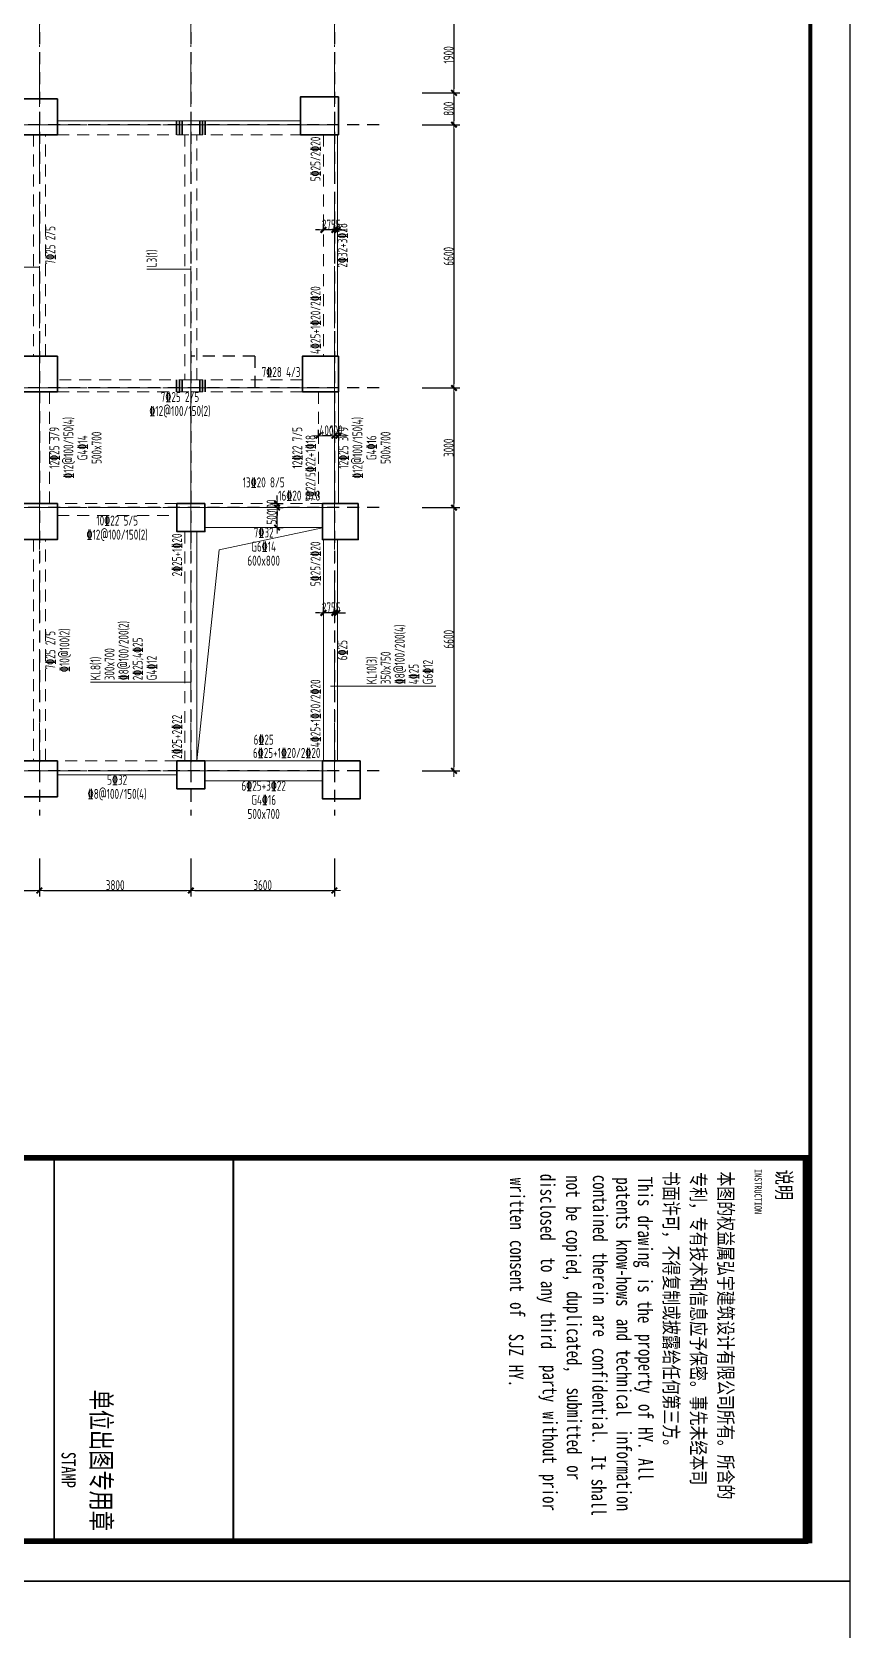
# Model space of a CAD drawing. Header units: millimetres. Extents: x 539196 to 807275, y 431843 to 1156631.
# Drawn here: x 708768 to 729290, y 851118 to 891184 of the extents above; entities that cross this region are included whole.
import ezdxf
from ezdxf.enums import TextEntityAlignment as Align

# ---------------------------------------------------------------- set-up
doc = ezdxf.new("R2010")
doc.units = ezdxf.units.MM
doc.header["$MEASUREMENT"] = 0
for name, pattern in [('DOTE', [2.42, 2, -0.2, 0.02, -0.2]), ('点划线', [1850, 1200, -300, 50, -300]), ('虚线', [500, 300, -200])]:
    doc.linetypes.add(name, pattern=pattern)
for name, color, linetype in [('DOTE', 1, 'DOTE'), ('PUB_TITLE', 4, 'Continuous'), ('TK', 9, 'Continuous')]:
    doc.layers.add(name, color=color, linetype=linetype)
for name, color, linetype, lineweight in [('尺寸标注-梁', 3, 'Continuous', 18), ('板洞边线', 253, 'Continuous', 18), ('梁原位标注', 7, 'Continuous', 18), ('梁名称编号', 2, 'Continuous', 18), ('梁标注引线', 2, 'Continuous', 18), ('梁附加箍筋', 1, 'Continuous', 35), ('梁集中标注', 2, 'Continuous', 18), ('砼柱', 2, 'Continuous', 35), ('砼梁', 4, 'Continuous', 18), ('轴线', 9, '点划线', 18), ('轴线标注', 3, 'Continuous', 18)]:
    doc.layers.add(name, color=color, linetype=linetype, lineweight=lineweight)
doc.styles.add('-宋体', font='', dxfattribs={"width": 0.8})
doc.styles.add('样式 1_yjk_yjk_yjk_yjk_yjk_yjk_yjk_yjk_yjk_yjk', font='yjkeng.shx', dxfattribs={"width": 0.7, "bigfont": 'yjkchn.shx'})
doc.styles.get('-宋体').set_extended_font_data('SimSun')
doc.dimstyles.new('盈建科结构_yjk_yjk_yjk_yjk_yjk_yjk_yjk_yjk_yjk_yjk', dxfattribs={"dimscale": 100, "dimtxt": 2.5, "dimasz": 1, "dimexe": 1.5, "dimexo": 0.625, "dimgap": 0.1, "dimtad": 1, "dimdec": 0, "dimrnd": 1, "dimzin": 0, "dimdsep": 46, "dimtxsty": '样式 1_yjk_yjk_yjk_yjk_yjk_yjk_yjk_yjk_yjk_yjk', "dimblk": '_yjkbk', "dimblk1": 'ARCHTICK', "dimblk2": 'ARCHTICK', "dimcen": 0.09, "dimadec": 0, "dimazin": 0, "dimtfac": 1, "dimtdec": 4, "dimtix": 1, "dimtmove": 2, "dimatfit": 3, "dimfxl": 0, "dimtolj": 1, "dimtzin": 0, "dimarcsym": 0})

# ---------------------------------------------------------------- blocks, each defined once
blk = doc.blocks.new('图签11')
for p, q in [((3661956, -366171), (3661956, -326171)), ((3668756, -336322), (3661956, -336322)), ((3661956, -336322), (3668756, -336322)), ((3668732, -339499), (3662780, -339499))]:
    blk.add_line(p, q)
at = {"const_width": 34}
for points in [[(3661956, -336322), (3668756, -336322)], [(3661956, -339499), (3668732, -339499)]]:
    blk.add_lwpolyline(points, dxfattribs=at)
at = {"layer": 'PUB_TITLE', "const_width": 100}
blk.add_lwpolyline([(3661956, -326171), (3668756, -326171), (3668756, -366170), (3661956, -366170)], close=True, dxfattribs=at)
at = {"style": '-宋体', "width": 0.75}
for s, height, p in [('INSTRUCTION', 129.15, (3662157, -327077)), ('单位出图专用章', 350, (3666068, -338838)), ('STAMP', 250, (3667171, -339368))]:
    blk.add_text(s, height=height, dxfattribs=at).set_placement(p)
at = {"layer": 'TK', "color": 9, "style": '-宋体', "width": 0.75}
blk.add_text('说明', height=265.8, dxfattribs=at).set_placement((3662166, -326686))
at = {"layer": 'TK', "style": '-宋体', "width": 0.75}
for s, height, p in [('本图的权益属弘宇建筑设计有限公司所有。所含的', 258.23, (3662201, -327716)), ('专利，专有技术和信息应予保密。事先未经本司', 258.23, (3662214, -328201)), ('书面许可，不得复制或披露给任何第三方。', 258.23, (3662193, -328683)), ('This', 258.2, (3662293, -329146)), ('drawing', 258.2, (3662982, -329146)), ('is', 258.2, (3664084, -329146)), ('the', 258.2, (3664497, -329146)), ('property', 258.2, (3665082, -329136)), ('of', 258.2, (3666321, -329136)), ('HY.', 258.2, (3666734, -329136)), ('All', 258.2, (3667285, -329136)), ('patents', 258.2, (3662305, -329530)), ('know-hows', 258.2, (3663407, -329530)), ('and', 258.2, (3664810, -329525)), ('technical', 258.2, (3665361, -329525)), ('information', 258.23, (3666770, -329521)), ('contained', 258.2, (3662259, -329943)), ('therein', 258.2, (3663637, -329943)), ('are', 258.2, (3664738, -329943)), ('confidential.', 258.23, (3665327, -329953)), ('It', 258.2, (3667234, -329968)), ('shall', 258.2, (3667647, -329968)), ('not', 258.2, (3662266, -330419)), ('be', 258.2, (3662817, -330419)), ('copied,', 258.2, (3663230, -330419)), ('duplicated,', 258.23, (3664322, -330407)), ('submitted', 258.2, (3666031, -330405)), ('or', 258.2, (3667408, -330405)), ('disclosed', 258.2, (3662241, -330876)), ('third', 258.2, (3664690, -330866)), ('party', 258.2, (3665632, -330834)), ('without', 258.2, (3666458, -330834)), ('prior', 258.2, (3667560, -330834)), ('to', 258.2, (3663726, -330866)), ('any', 258.2, (3664139, -330866)), ('written', 258.2, (3662312, -331414)), ('consent', 258.2, (3663414, -331414)), ('of', 258.2, (3664516, -331414)), ('SJZ', 258.2, (3665076, -331433)), ('HY.', 258.2, (3665627, -331433))]:
    blk.add_text(s, height=height, dxfattribs=at).set_placement(p)
blk = doc.blocks.new('_yjkbk')
blk.add_line((-1, 0), (1.5, 0))
blk.add_lwpolyline([(-0.7, -0.7, 0.5, 0.5, 0), (0.7, 0.7, 0.5, 0.5, 0)], format="xyseb")
blk = doc.blocks.new('*D375')
at = {"layer": 'Defpoints', "color": 0}
for p in [(716355, 886220), (716355, 886219), (716430, 886219)]:
    blk.add_point(p, dxfattribs=at)
at = {"layer": '尺寸标注-梁', "color": 0, "lineweight": -2}
for p, q in [((716355, 886219), (716355, 886370)), ((716430, 886219), (716430, 886370)), ((716255, 886220), (716155, 886220)), ((716430, 886220), (716355, 886220)), ((716530, 886220), (716630, 886220))]:
    blk.add_line(p, q, dxfattribs=at)
at = {"layer": '尺寸标注-梁', "color": 0, "lineweight": -2, "xscale": 100, "yscale": 100, "zscale": 100}
blk.add_blockref('_yjkbk', (716355, 886220), dxfattribs=at)
at = {"layer": '尺寸标注-梁', "color": 0, "lineweight": -2, "xscale": 100, "yscale": 100, "zscale": 100, "rotation": 180}
blk.add_blockref('_yjkbk', (716430, 886220), dxfattribs=at)
at = {"layer": '尺寸标注-梁', "color": 0, "insert": (716393, 886355), "char_height": 250, "attachment_point": 5, "style": '样式 1_yjk_yjk_yjk_yjk_yjk_yjk_yjk_yjk_yjk_yjk'}
blk.add_mtext('\\A1;75', dxfattribs=at)
blk = doc.blocks.new('_ARCHTICK')
at = {"color": 0, "linetype": 'ByBlock', "const_width": 0.15}
blk.add_lwpolyline([(-0.5, -0.5), (0.5, 0.5)], dxfattribs=at)
blk = doc.blocks.new('*D376')
at = {"layer": 'Defpoints', "color": 0}
for p in [(716080, 886220), (716080, 886219), (716355, 886219)]:
    blk.add_point(p, dxfattribs=at)
at = {"layer": '尺寸标注-梁', "color": 0, "lineweight": -2}
for p, q in [((716080, 886219), (716080, 886370)), ((716355, 886219), (716355, 886370)), ((715980, 886220), (715880, 886220)), ((716355, 886220), (716080, 886220)), ((716455, 886220), (716555, 886220))]:
    blk.add_line(p, q, dxfattribs=at)
at = {"layer": '尺寸标注-梁', "color": 0, "lineweight": -2, "xscale": 100, "yscale": 100, "zscale": 100}
blk.add_blockref('_yjkbk', (716080, 886220), dxfattribs=at)
at = {"layer": '尺寸标注-梁', "color": 0, "lineweight": -2, "xscale": 100, "yscale": 100, "zscale": 100, "rotation": 180}
blk.add_blockref('_yjkbk', (716355, 886220), dxfattribs=at)
at = {"layer": '尺寸标注-梁', "color": 0, "insert": (716218, 886355), "char_height": 250, "attachment_point": 5, "style": '样式 1_yjk_yjk_yjk_yjk_yjk_yjk_yjk_yjk_yjk_yjk'}
blk.add_mtext('\\A1;275', dxfattribs=at)
blk = doc.blocks.new('*D377')
at = {"layer": 'Defpoints', "color": 0}
for p in [(716355, 881060), (716355, 881059), (716455, 881059)]:
    blk.add_point(p, dxfattribs=at)
at = {"layer": '尺寸标注-梁', "color": 0, "lineweight": -2}
for p, q in [((716255, 881060), (716155, 881060)), ((716355, 881059), (716355, 881210)), ((716455, 881060), (716355, 881060)), ((716455, 881059), (716455, 881210)), ((716555, 881060), (716655, 881060))]:
    blk.add_line(p, q, dxfattribs=at)
at = {"layer": '尺寸标注-梁', "color": 0, "lineweight": -2, "xscale": 100, "yscale": 100, "zscale": 100}
blk.add_blockref('_yjkbk', (716355, 881060), dxfattribs=at)
at = {"layer": '尺寸标注-梁', "color": 0, "lineweight": -2, "xscale": 100, "yscale": 100, "zscale": 100, "rotation": 180}
blk.add_blockref('_yjkbk', (716455, 881060), dxfattribs=at)
at = {"layer": '尺寸标注-梁', "color": 0, "insert": (716405, 881195), "char_height": 250, "attachment_point": 5, "style": '样式 1_yjk_yjk_yjk_yjk_yjk_yjk_yjk_yjk_yjk_yjk'}
blk.add_mtext('\\A1;100', dxfattribs=at)
blk = doc.blocks.new('*D378')
at = {"layer": 'Defpoints', "color": 0}
for p in [(715955, 881060), (715955, 881059), (716355, 881059)]:
    blk.add_point(p, dxfattribs=at)
at = {"layer": '尺寸标注-梁', "color": 0, "lineweight": -2}
for p, q in [((715955, 881059), (715955, 881210)), ((716255, 881060), (716055, 881060)), ((716355, 881059), (716355, 881210))]:
    blk.add_line(p, q, dxfattribs=at)
at = {"layer": '尺寸标注-梁', "color": 0, "lineweight": -2, "xscale": 100, "yscale": 100, "zscale": 100, "rotation": 180}
blk.add_blockref('_yjkbk', (715955, 881060), dxfattribs=at)
at = {"layer": '尺寸标注-梁', "color": 0, "lineweight": -2, "xscale": 100, "yscale": 100, "zscale": 100}
blk.add_blockref('_yjkbk', (716355, 881060), dxfattribs=at)
at = {"layer": '尺寸标注-梁', "color": 0, "insert": (716155, 881195), "char_height": 250, "attachment_point": 5, "style": '样式 1_yjk_yjk_yjk_yjk_yjk_yjk_yjk_yjk_yjk_yjk'}
blk.add_mtext('\\A1;400', dxfattribs=at)
blk = doc.blocks.new('*D379')
at = {"layer": 'Defpoints', "color": 0}
for p in [(716355, 876620), (716355, 876619), (716430, 876619)]:
    blk.add_point(p, dxfattribs=at)
at = {"layer": '尺寸标注-梁', "color": 0, "lineweight": -2}
for p, q in [((716355, 876619), (716355, 876770)), ((716430, 876619), (716430, 876770)), ((716255, 876620), (716155, 876620)), ((716430, 876620), (716355, 876620)), ((716530, 876620), (716630, 876620))]:
    blk.add_line(p, q, dxfattribs=at)
at = {"layer": '尺寸标注-梁', "color": 0, "lineweight": -2, "xscale": 100, "yscale": 100, "zscale": 100}
blk.add_blockref('_yjkbk', (716355, 876620), dxfattribs=at)
at = {"layer": '尺寸标注-梁', "color": 0, "lineweight": -2, "xscale": 100, "yscale": 100, "zscale": 100, "rotation": 180}
blk.add_blockref('_yjkbk', (716430, 876620), dxfattribs=at)
at = {"layer": '尺寸标注-梁', "color": 0, "insert": (716393, 876755), "char_height": 250, "attachment_point": 5, "style": '样式 1_yjk_yjk_yjk_yjk_yjk_yjk_yjk_yjk_yjk_yjk'}
blk.add_mtext('\\A1;75', dxfattribs=at)
blk = doc.blocks.new('*D380')
at = {"layer": 'Defpoints', "color": 0}
for p in [(716080, 876620), (716080, 876619), (716355, 876619)]:
    blk.add_point(p, dxfattribs=at)
at = {"layer": '尺寸标注-梁', "color": 0, "lineweight": -2}
for p, q in [((716080, 876619), (716080, 876770)), ((716355, 876619), (716355, 876770)), ((715980, 876620), (715880, 876620)), ((716355, 876620), (716080, 876620)), ((716455, 876620), (716555, 876620))]:
    blk.add_line(p, q, dxfattribs=at)
at = {"layer": '尺寸标注-梁', "color": 0, "lineweight": -2, "xscale": 100, "yscale": 100, "zscale": 100}
blk.add_blockref('_yjkbk', (716080, 876620), dxfattribs=at)
at = {"layer": '尺寸标注-梁', "color": 0, "lineweight": -2, "xscale": 100, "yscale": 100, "zscale": 100, "rotation": 180}
blk.add_blockref('_yjkbk', (716355, 876620), dxfattribs=at)
at = {"layer": '尺寸标注-梁', "color": 0, "insert": (716218, 876755), "char_height": 250, "attachment_point": 5, "style": '样式 1_yjk_yjk_yjk_yjk_yjk_yjk_yjk_yjk_yjk_yjk'}
blk.add_mtext('\\A1;275', dxfattribs=at)
blk = doc.blocks.new('*D381')
at = {"layer": 'Defpoints', "color": 0}
for p in [(714915, 879259), (714916, 879259), (714915, 878759)]:
    blk.add_point(p, dxfattribs=at)
at = {"layer": '尺寸标注-梁', "color": 0, "lineweight": -2}
for p, q in [((714915, 879259), (715066, 879259)), ((714916, 878859), (714916, 879159)), ((714915, 878759), (715066, 878759))]:
    blk.add_line(p, q, dxfattribs=at)
at = {"layer": '尺寸标注-梁', "color": 0, "lineweight": -2, "xscale": 100, "yscale": 100, "zscale": 100}
for p, rotation in [((714916, 879259), 90), ((714916, 878759), 270)]:
    blk.add_blockref('_yjkbk', p, dxfattribs=dict(at, rotation=rotation))
at = {"layer": '尺寸标注-梁', "color": 0, "insert": (714781, 879009), "char_height": 250, "attachment_point": 5, "rotation": 90, "style": '样式 1_yjk_yjk_yjk_yjk_yjk_yjk_yjk_yjk_yjk_yjk'}
blk.add_mtext('\\A1;500', dxfattribs=at)
blk = doc.blocks.new('*D382')
at = {"layer": 'Defpoints', "color": 0}
for p in [(714915, 879359), (714915, 879259), (714916, 879359)]:
    blk.add_point(p, dxfattribs=at)
at = {"layer": '尺寸标注-梁', "color": 0, "lineweight": -2}
for p, q in [((714916, 879459), (714916, 879559)), ((714915, 879359), (715066, 879359)), ((714915, 879259), (715066, 879259)), ((714916, 879259), (714916, 879359)), ((714916, 879159), (714916, 879059))]:
    blk.add_line(p, q, dxfattribs=at)
at = {"layer": '尺寸标注-梁', "color": 0, "lineweight": -2, "xscale": 100, "yscale": 100, "zscale": 100}
for p, rotation in [((714916, 879359), 270), ((714916, 879259), 90)]:
    blk.add_blockref('_yjkbk', p, dxfattribs=dict(at, rotation=rotation))
at = {"layer": '尺寸标注-梁', "color": 0, "insert": (714781, 879309), "char_height": 250, "attachment_point": 5, "rotation": 90, "style": '样式 1_yjk_yjk_yjk_yjk_yjk_yjk_yjk_yjk_yjk_yjk'}
blk.add_mtext('\\A1;100', dxfattribs=at)
blk = doc.blocks.new('*D399')
at = {"layer": 'Defpoints', "color": 0}
for p in [(705155, 872659), (708955, 872659), (708955, 869659)]:
    blk.add_point(p, dxfattribs=at)
at = {"layer": '轴线标注', "color": 0, "lineweight": -2}
for p, q in [((705155, 870459), (705155, 869509)), ((708955, 870459), (708955, 869509)), ((705255, 869659), (708855, 869659))]:
    blk.add_line(p, q, dxfattribs=at)
at = {"layer": '轴线标注', "color": 0, "lineweight": -2, "xscale": 100, "yscale": 100, "zscale": 100, "rotation": 180}
blk.add_blockref('_yjkbk', (705155, 869659), dxfattribs=at)
at = {"layer": '轴线标注', "color": 0, "lineweight": -2, "xscale": 100, "yscale": 100, "zscale": 100}
blk.add_blockref('_yjkbk', (708955, 869659), dxfattribs=at)
at = {"layer": '轴线标注', "color": 0, "insert": (707055, 869794), "char_height": 250, "attachment_point": 5, "style": '样式 1_yjk_yjk_yjk_yjk_yjk_yjk_yjk_yjk_yjk_yjk'}
blk.add_mtext('\\A1;3800', dxfattribs=at)
blk = doc.blocks.new('*D401')
at = {"layer": 'Defpoints', "color": 0}
for p in [(708955, 872659), (712755, 872659), (712755, 869659)]:
    blk.add_point(p, dxfattribs=at)
at = {"layer": '轴线标注', "color": 0, "lineweight": -2}
for p, q in [((708955, 870459), (708955, 869509)), ((712755, 870459), (712755, 869509)), ((709055, 869659), (712655, 869659))]:
    blk.add_line(p, q, dxfattribs=at)
at = {"layer": '轴线标注', "color": 0, "lineweight": -2, "xscale": 100, "yscale": 100, "zscale": 100, "rotation": 180}
blk.add_blockref('_yjkbk', (708955, 869659), dxfattribs=at)
at = {"layer": '轴线标注', "color": 0, "lineweight": -2, "xscale": 100, "yscale": 100, "zscale": 100}
blk.add_blockref('_yjkbk', (712755, 869659), dxfattribs=at)
at = {"layer": '轴线标注', "color": 0, "insert": (710855, 869794), "char_height": 250, "attachment_point": 5, "style": '样式 1_yjk_yjk_yjk_yjk_yjk_yjk_yjk_yjk_yjk_yjk'}
blk.add_mtext('\\A1;3800', dxfattribs=at)
blk = doc.blocks.new('*D403')
at = {"layer": 'Defpoints', "color": 0}
for p in [(712755, 872659), (716355, 872659), (716355, 869659)]:
    blk.add_point(p, dxfattribs=at)
at = {"layer": '轴线标注', "color": 0, "lineweight": -2}
for p, q in [((712755, 870459), (712755, 869509)), ((716355, 870459), (716355, 869509)), ((712855, 869659), (716255, 869659))]:
    blk.add_line(p, q, dxfattribs=at)
at = {"layer": '轴线标注', "color": 0, "lineweight": -2, "xscale": 100, "yscale": 100, "zscale": 100, "rotation": 180}
blk.add_blockref('_yjkbk', (712755, 869659), dxfattribs=at)
at = {"layer": '轴线标注', "color": 0, "lineweight": -2, "xscale": 100, "yscale": 100, "zscale": 100}
blk.add_blockref('_yjkbk', (716355, 869659), dxfattribs=at)
at = {"layer": '轴线标注', "color": 0, "insert": (714555, 869794), "char_height": 250, "attachment_point": 5, "style": '样式 1_yjk_yjk_yjk_yjk_yjk_yjk_yjk_yjk_yjk_yjk'}
blk.add_mtext('\\A1;3600', dxfattribs=at)
blk = doc.blocks.new('*D424')
at = {"layer": 'Defpoints', "color": 0}
for p in [(716355, 891559), (716355, 889659), (719355, 889659)]:
    blk.add_point(p, dxfattribs=at)
at = {"layer": '轴线标注', "color": 0, "lineweight": -2}
for p, q in [((718555, 891559), (719505, 891559)), ((719355, 891459), (719355, 889759)), ((718555, 889659), (719505, 889659))]:
    blk.add_line(p, q, dxfattribs=at)
at = {"layer": '轴线标注', "color": 0, "lineweight": -2, "xscale": 100, "yscale": 100, "zscale": 100}
for p, rotation in [((719355, 891559), 90), ((719355, 889659), 270)]:
    blk.add_blockref('_yjkbk', p, dxfattribs=dict(at, rotation=rotation))
at = {"layer": '轴线标注', "color": 0, "insert": (719220, 890609), "char_height": 250, "attachment_point": 5, "rotation": 90, "style": '样式 1_yjk_yjk_yjk_yjk_yjk_yjk_yjk_yjk_yjk_yjk'}
blk.add_mtext('\\A1;1900', dxfattribs=at)
blk = doc.blocks.new('*D426')
at = {"layer": 'Defpoints', "color": 0}
for p in [(716355, 889659), (716355, 888859), (719355, 888859)]:
    blk.add_point(p, dxfattribs=at)
at = {"layer": '轴线标注', "color": 0, "lineweight": -2}
for p, q in [((718555, 889659), (719505, 889659)), ((719355, 889559), (719355, 888959)), ((718555, 888859), (719505, 888859))]:
    blk.add_line(p, q, dxfattribs=at)
at = {"layer": '轴线标注', "color": 0, "lineweight": -2, "xscale": 100, "yscale": 100, "zscale": 100}
for p, rotation in [((719355, 889659), 90), ((719355, 888859), 270)]:
    blk.add_blockref('_yjkbk', p, dxfattribs=dict(at, rotation=rotation))
at = {"layer": '轴线标注', "color": 0, "insert": (719220, 889259), "char_height": 250, "attachment_point": 5, "rotation": 90, "style": '样式 1_yjk_yjk_yjk_yjk_yjk_yjk_yjk_yjk_yjk_yjk'}
blk.add_mtext('\\A1;800', dxfattribs=at)
blk = doc.blocks.new('*D428')
at = {"layer": 'Defpoints', "color": 0}
for p in [(716355, 888859), (716355, 882259), (719355, 882259)]:
    blk.add_point(p, dxfattribs=at)
at = {"layer": '轴线标注', "color": 0, "lineweight": -2}
for p, q in [((718555, 888859), (719505, 888859)), ((719355, 888759), (719355, 882359)), ((718555, 882259), (719505, 882259))]:
    blk.add_line(p, q, dxfattribs=at)
at = {"layer": '轴线标注', "color": 0, "lineweight": -2, "xscale": 100, "yscale": 100, "zscale": 100}
for p, rotation in [((719355, 888859), 90), ((719355, 882259), 270)]:
    blk.add_blockref('_yjkbk', p, dxfattribs=dict(at, rotation=rotation))
at = {"layer": '轴线标注', "color": 0, "insert": (719220, 885559), "char_height": 250, "attachment_point": 5, "rotation": 90, "style": '样式 1_yjk_yjk_yjk_yjk_yjk_yjk_yjk_yjk_yjk_yjk'}
blk.add_mtext('\\A1;6600', dxfattribs=at)
blk = doc.blocks.new('*D430')
at = {"layer": 'Defpoints', "color": 0}
for p in [(716355, 882259), (716355, 879259), (719355, 879259)]:
    blk.add_point(p, dxfattribs=at)
at = {"layer": '轴线标注', "color": 0, "lineweight": -2}
for p, q in [((718555, 882259), (719505, 882259)), ((719355, 882159), (719355, 879359)), ((718555, 879259), (719505, 879259))]:
    blk.add_line(p, q, dxfattribs=at)
at = {"layer": '轴线标注', "color": 0, "lineweight": -2, "xscale": 100, "yscale": 100, "zscale": 100}
for p, rotation in [((719355, 882259), 90), ((719355, 879259), 270)]:
    blk.add_blockref('_yjkbk', p, dxfattribs=dict(at, rotation=rotation))
at = {"layer": '轴线标注', "color": 0, "insert": (719220, 880759), "char_height": 250, "attachment_point": 5, "rotation": 90, "style": '样式 1_yjk_yjk_yjk_yjk_yjk_yjk_yjk_yjk_yjk_yjk'}
blk.add_mtext('\\A1;3000', dxfattribs=at)
blk = doc.blocks.new('*D432')
at = {"layer": 'Defpoints', "color": 0}
for p in [(716355, 879259), (716355, 872659), (719355, 872659)]:
    blk.add_point(p, dxfattribs=at)
at = {"layer": '轴线标注', "color": 0, "lineweight": -2}
for p, q in [((718555, 879259), (719505, 879259)), ((719355, 879159), (719355, 872759)), ((718555, 872659), (719505, 872659))]:
    blk.add_line(p, q, dxfattribs=at)
at = {"layer": '轴线标注', "color": 0, "lineweight": -2, "xscale": 100, "yscale": 100, "zscale": 100}
for p, rotation in [((719355, 879259), 90), ((719355, 872659), 270)]:
    blk.add_blockref('_yjkbk', p, dxfattribs=dict(at, rotation=rotation))
at = {"layer": '轴线标注', "color": 0, "insert": (719220, 875959), "char_height": 250, "attachment_point": 5, "rotation": 90, "style": '样式 1_yjk_yjk_yjk_yjk_yjk_yjk_yjk_yjk_yjk_yjk'}
blk.add_mtext('\\A1;6600', dxfattribs=at)
blk = doc.blocks.new('jzzw')
at = {"layer": 'DOTE', "color": 1, "linetype": '虚线'}
for p, q in [((943986, 890469), (943986, 834829)), ((947786, 890469), (947786, 834829)), ((951386, 890469), (951386, 834829)), ((952506, 852149), (912186, 852149)), ((949386, 846349), (947786, 846349)), ((949386, 846349), (949386, 845549)), ((952506, 845549), (911886, 845549)), ((952506, 845549), (911886, 845549)), ((952506, 842549), (911886, 842549)), ((952506, 842549), (911886, 842549)), ((952506, 835949), (912186, 835949)), ((952506, 835949), (912186, 835949)), ((952506, 835949), (912186, 835949)), ((952506, 835949), (912186, 835949))]:
    blk.add_line(p, q, dxfattribs=at)

msp = doc.modelspace()

# ---------------------------------------------------------------- linework, layer by layer
at = {"layer": 'PUB_TITLE'}
for points in [[(669890.4, 852343), (729290.4, 852343), (729290.4, 936443), (669890.4, 936443)], [(669890.4, 768243), (729290.4, 768243), (729290.4, 852343), (669890.4, 852343)]]:
    msp.add_lwpolyline(points, close=True, dxfattribs=at)
at = {"layer": 'PUB_TITLE', "const_width": 100}
msp.add_lwpolyline([(670890.4, 853343), (728290.4, 853343), (728290.4, 933943), (670890.4, 933943)], close=True, dxfattribs=at)
at = {"layer": '板洞边线'}
for p, q in [((712905.4, 878659.2), (713105.4, 878659.2)), ((713105.4, 878659.2), (713105.4, 878759.2)), ((716055.4, 878753.9), (713466.7, 878198)), ((716055.4, 878759.2), (716055.4, 878753.9)), ((713466.7, 878198), (712905.4, 872909.2))]:
    msp.add_line(p, q, dxfattribs=at)
at = {"layer": '梁标注引线'}
for p, q in [((708955.4, 885284.2), (706561.9, 885284.2)), ((712755.4, 885235.2), (711647.9, 885235.2)), ((712755.4, 874879.4), (710236.9, 874879.4)), ((716255.4, 874779.4), (718898.9, 874779.4))]:
    msp.add_line(p, q, dxfattribs=at)
at = {"layer": '梁附加箍筋'}
for p, q in [((712395.4, 888609.2), (712395.4, 888959.2)), ((712465.4, 888609.2), (712465.4, 888959.2)), ((712535.4, 888609.2), (712535.4, 888959.2)), ((712975.4, 888609.2), (712975.4, 888959.2)), ((713045.4, 888609.2), (713045.4, 888959.2)), ((713115.4, 888609.2), (713115.4, 888959.2)), ((712395.4, 882159.2), (712395.4, 882459.2)), ((712465.4, 882159.2), (712465.4, 882459.2)), ((712535.4, 882159.2), (712535.4, 882459.2)), ((712975.4, 882159.2), (712975.4, 882459.2)), ((713045.4, 882159.2), (713045.4, 882459.2)), ((713115.4, 882159.2), (713115.4, 882459.2))]:
    msp.add_line(p, q, dxfattribs=at)
at = {"layer": '砼柱'}
for points in [[(709405.4, 889509.2), (708505.4, 889509.2), (708505.4, 888609.2), (709405.4, 888609.2)], [(716455.4, 889559.2), (715505.4, 889559.2), (715505.4, 888609.2), (716455.4, 888609.2)], [(709405.4, 883059.2), (708505.4, 883059.2), (708505.4, 882159.2), (709405.4, 882159.2)], [(716455.4, 883059.2), (715555.4, 883059.2), (715555.4, 882159.2), (716455.4, 882159.2)], [(709405.4, 879359.2), (708505.4, 879359.2), (708505.4, 878459.2), (709405.4, 878459.2)], [(713105.4, 879359.2), (712405.4, 879359.2), (712405.4, 878659.2), (713105.4, 878659.2)], [(716955.4, 879359.2), (716055.4, 879359.2), (716055.4, 878459.2), (716955.4, 878459.2)], [(709405.4, 872909.2), (708505.4, 872909.2), (708505.4, 872009.2), (709405.4, 872009.2)], [(713105.4, 872909.2), (712405.4, 872909.2), (712405.4, 872209.2), (713105.4, 872209.2)], [(717005.4, 872909.2), (716055.4, 872909.2), (716055.4, 871959.2), (717005.4, 871959.2)]]:
    msp.add_lwpolyline(points, close=True, dxfattribs=at)
at = {"layer": '砼梁'}
for p, q in [((712755.4, 888959.2), (709405.4, 888959.2)), ((715505.4, 888959.2), (712755.4, 888959.2)), ((716430.4, 883059.2), (716430.4, 888609.2)), ((716455.4, 879359.2), (716455.4, 882159.2)), ((712905.4, 872909.2), (712905.4, 878659.2)), ((713105.4, 878759.2), (716055.4, 878759.2)), ((716080.4, 878459.2), (716080.4, 872909.2)), ((716430.4, 872909.2), (716430.4, 878459.2)), ((716055.4, 872909.2), (713105.4, 872909.2)), ((709405.4, 872559.2), (712405.4, 872559.2)), ((713105.4, 872409.2), (716055.4, 872409.2))]:
    msp.add_line(p, q, dxfattribs=at)
at = {"layer": '砼梁', "linetype": '虚线'}
for p, q in [((708805.4, 888609.2), (708805.4, 883059.2)), ((709105.4, 883059.2), (709105.4, 888609.2)), ((709405.4, 888609.2), (712755.4, 888609.2)), ((712605.4, 888609.2), (712605.4, 882459.2)), ((712755.5, 888609.2), (715505.4, 888609.2)), ((712905.4, 882459.2), (712905.4, 888609.2)), ((716080.4, 888609.2), (716080.4, 883059.2)), ((712755.4, 882459.2), (709405.4, 882459.2)), ((715555.4, 882459.2), (712755.5, 882459.2)), ((709205.4, 879359.2), (709205.4, 882159.2)), ((709405.4, 882159.2), (712755.4, 882159.2)), ((712755.4, 882159.2), (715555.4, 882159.2)), ((715955.4, 882159.2), (715955.4, 879509.2)), ((712405.4, 879359.2), (709405.4, 879359.2)), ((709405.4, 879059.2), (712405.4, 879059.2)), ((716055.4, 879359.2), (713105.4, 879359.2)), ((712605.4, 878659.2), (712605.4, 872909.2)), ((708805.4, 878459.2), (708805.4, 872909.2)), ((709105.4, 872909.2), (709105.4, 878459.2)), ((712405.4, 872909.2), (709405.4, 872909.2))]:
    msp.add_line(p, q, dxfattribs=at)
at = {"layer": '轴线'}
for p, q in [((708955.4, 872659.2), (708955.4, 926059.2)), ((712755.4, 872659.2), (712755.4, 926059.2)), ((716355.4, 872659.2), (716355.4, 926059.2)), ((678755.4, 888859.2), (716355.4, 888859.2)), ((705155.4, 888859.2), (708955.4, 888859.2)), ((708955.4, 882259.2), (708955.4, 888859.2)), ((708955.4, 888859.2), (712755.4, 888859.2)), ((712755.4, 882259.2), (712755.4, 888859.2)), ((712755.4, 888859.2), (716355.4, 888859.2)), ((716355.4, 882259.2), (716355.4, 888859.2)), ((678755.4, 882259.2), (716355.4, 882259.2)), ((705155.4, 882259.2), (708955.4, 882259.2)), ((708955.4, 879259.2), (708955.4, 882259.2)), ((708955.4, 882259.2), (712755.4, 882259.2)), ((712755.4, 879259.2), (712755.4, 882259.2)), ((712755.4, 882259.2), (716355.4, 882259.2)), ((716355.4, 879259.2), (716355.4, 882259.2)), ((678755.4, 879259.2), (716355.4, 879259.2)), ((705155.4, 879259.2), (708955.4, 879259.2)), ((708955.4, 872659.2), (708955.4, 879259.2)), ((708955.4, 879259.2), (712755.4, 879259.2)), ((712755.4, 872659.2), (712755.4, 879259.2)), ((712755.4, 879259.2), (716355.4, 879259.2)), ((716355.4, 872659.2), (716355.4, 879259.2)), ((678755.4, 872659.2), (716355.4, 872659.2)), ((705155.4, 872659.2), (708955.4, 872659.2)), ((708955.4, 872659.2), (712755.4, 872659.2)), ((712755.4, 872659.2), (716355.4, 872659.2))]:
    msp.add_line(p, q, dxfattribs=at)

# ---------------------------------------------------------------- block references
msp.add_blockref('jzzw', (-235030.4, 36710.3))
at = {"xscale": 1.41428571427241, "yscale": 1.41428571427241, "zscale": 1.414285714285714, "rotation": 270}
msp.add_blockref('图签11', (1189474.3, 6042012.1), dxfattribs=at)

# ---------------------------------------------------------------- texts
at = {"layer": '梁原位标注', "linetype": 'Continuous', "style": '样式 1_yjk_yjk_yjk_yjk_yjk_yjk_yjk_yjk_yjk_yjk', "width": 0.7}
for s, p in [('5\x8425/2\x8420', (716080.4, 888559.2)), ('2\x8425+1\x8420', (712605.4, 878609.2)), ('5\x8425/2\x8420', (716080.4, 878409.2))]:
    msp.add_text(s, height=250, rotation=90, dxfattribs=at).set_placement(p, align=Align.BOTTOM_RIGHT)
for s, p in [('7\x8425 2/5', (709105.4, 885834.2)), ('2\x8432+3\x8428', (716430.4, 885834.2)), ('\x8412@100/150(4)', (709558.2, 880759.2)), ('\x8412@100/150(4)', (716808.2, 880759.2)), ('12\x8425 3/9', (709205.4, 880759.2)), ('G4\x8414', (709910.9, 880759.2)), ('500x700', (710263.7, 880759.2)), ('12\x8425 3/9', (716455.4, 880759.2)), ('500x700', (717513.7, 880759.2)), ('G4\x8416', (717160.9, 880759.2)), ('7\x8425 2/5', (709105.4, 875684.2)), ('\x8410@100(2)', (709458.2, 875684.2)), ('6\x8425', (716430.4, 875684.2))]:
    msp.add_text(s, height=250, rotation=90, dxfattribs=at).set_placement(p, align=Align.TOP_CENTER)
for s, p in [('4\x8425+1\x8420/2\x8420', (716080.4, 883109.2)), ('7\x8422/5\x8422+1\x8418', (715955.4, 879409.2)), ('4\x8425+1\x8420/2\x8420', (716080.4, 873251.7)), ('2\x8425+2\x8422', (712605.4, 872959.2))]:
    msp.add_text(s, height=250, rotation=90, dxfattribs=at).set_placement(p, align=Align.BOTTOM_LEFT)
for s, p in [('7\x8428 4/3', (715505.4, 882459.2)), ('16\x8420 8/8', (716005.4, 879359.2)), ('6\x8425+1\x8420/2\x8420', (716005.4, 872909.2))]:
    msp.add_text(s, height=250, dxfattribs=at).set_placement(p, align=Align.BOTTOM_RIGHT)
for s, p in [('7\x8425 2/5', (712480.4, 882159.2)), ('\x8412@100/150(2)', (712480.4, 881806.5)), ('10\x8422 5/5', (710905.4, 879059.2)), ('\x8412@100/150(2)', (710905.4, 878706.5)), ('7\x8432', (714580.4, 878759.2)), ('G6\x8414', (714580.4, 878406.5)), ('600x800', (714580.4, 878053.7)), ('\x848@100/150(4)', (710905.4, 872206.5)), ('5\x8432', (710905.4, 872559.2)), ('6\x8425+3\x8422', (714580.4, 872409.2)), ('G4\x8416', (714580.4, 872056.5)), ('500x700', (714580.4, 871703.7))]:
    msp.add_text(s, height=250, dxfattribs=at).set_placement(p, align=Align.TOP_CENTER)
msp.add_text('12\x8422 7/5', height=250, rotation=90, dxfattribs=at).set_placement((715622.9, 880759.2), align=Align.BOTTOM_CENTER)
for s, p in [('13\x8420 8/5', (714580.4, 879691.7)), ('6\x8425', (714580.4, 873241.7))]:
    msp.add_text(s, height=250, dxfattribs=at).set_placement(p, align=Align.BOTTOM_CENTER)
at = {"layer": '梁名称编号', "linetype": 'Continuous', "style": '样式 1_yjk_yjk_yjk_yjk_yjk_yjk_yjk_yjk_yjk_yjk', "width": 0.7}
for s, p in [('L3(1)', (711647.9, 885285.2)), ('KL8(1)', (710236.9, 874929.4))]:
    msp.add_text(s, height=250, rotation=90, dxfattribs=at).set_placement(p, align=Align.TOP_LEFT)
msp.add_text('KL10(3)', height=250, rotation=90, dxfattribs=at).set_placement((717487.9, 874829.4), align=Align.BOTTOM_LEFT)
at = {"layer": '梁集中标注', "linetype": 'Continuous', "style": '样式 1_yjk_yjk_yjk_yjk_yjk_yjk_yjk_yjk_yjk_yjk', "width": 0.7}
for s, p in [('\x848@100/200(2)', (710942.4, 874929.4)), ('2\x8425;4\x8425', (711295.2, 874929.4)), ('300x700', (710589.7, 874929.4)), ('G4\x8412', (711647.9, 874929.4))]:
    msp.add_text(s, height=250, rotation=90, dxfattribs=at).set_placement(p, align=Align.TOP_LEFT)
for s, p in [('\x848@100/200(4)', (718193.4, 874829.4)), ('350x750', (717840.7, 874829.4)), ('4\x8425', (718546.2, 874829.4)), ('G6\x8412', (718898.9, 874829.4))]:
    msp.add_text(s, height=250, rotation=90, dxfattribs=at).set_placement(p, align=Align.BOTTOM_LEFT)

# ---------------------------------------------------------------- dimensions: what is measured, and where the dimension line sits
at = {"layer": '尺寸标注-梁'}
for p1, p2, picture, middle in [((716355.4, 886219.2), (716080.4, 886219.2), '*D376', (716217.9, 886355.2)), ((716430.4, 886219.2), (716355.4, 886219.2), '*D375', (716392.9, 886355.2)), ((716355.4, 881059.2), (715955.4, 881059.2), '*D378', (716155.4, 881195.2)), ((716455.4, 881059.2), (716355.4, 881059.2), '*D377', (716405.4, 881195.2)), ((714915.4, 879259.2), (714915.4, 879359.2), '*D382', (714781.4, 879309.2)), ((714915.4, 878759.2), (714915.4, 879259.2), '*D381', (714781.4, 879009.2)), ((716355.4, 876619.2), (716080.4, 876619.2), '*D380', (716217.9, 876755.2)), ((716430.4, 876619.2), (716355.4, 876619.2), '*D379', (716392.9, 876755.2))]:
    dim = msp.add_aligned_dim(p1=p1, p2=p2, distance=-1, dimstyle='盈建科结构_yjk_yjk_yjk_yjk_yjk_yjk_yjk_yjk_yjk_yjk', override={"dimscale": 100, "dimtxt": 2.5, "dimasz": 1, "dimexe": 1.5, "dimexo": 0, "dimgap": 0.1, "dimtad": 1, "dimlfac": 1, "dimrnd": 5, "dimdle": 0, "dimfxlon": 0}, dxfattribs=at)
    dim.commit()
    dim.dimension.update_dxf_attribs({"geometry": picture, "text_midpoint": middle})
at = {"layer": '轴线标注'}
for p1, p2, distance, picture, middle in [((716355.4, 891559.2), (716355.4, 889659.2), 3000, '*D424', (719220.4, 890609.2)), ((716355.4, 889659.2), (716355.4, 888859.2), 3000, '*D426', (719220.4, 889259.2)), ((716355.4, 888859.2), (716355.4, 882259.2), 3000, '*D428', (719220.4, 885559.2)), ((716355.4, 882259.2), (716355.4, 879259.2), 3000, '*D430', (719220.4, 880759.2)), ((716355.4, 879259.2), (716355.4, 872659.2), 3000, '*D432', (719220.4, 875959.2)), ((705155.4, 872659.2), (708955.4, 872659.2), -3000, '*D399', (707055.4, 869794.2)), ((708955.4, 872659.2), (712755.4, 872659.2), -3000, '*D401', (710855.4, 869794.2)), ((712755.4, 872659.2), (716355.4, 872659.2), -3000, '*D403', (714555.4, 869794.2))]:
    dim = msp.add_aligned_dim(p1=p1, p2=p2, distance=distance, dimstyle='盈建科结构_yjk_yjk_yjk_yjk_yjk_yjk_yjk_yjk_yjk_yjk', override={"dimscale": 100, "dimtxt": 2.5, "dimasz": 1, "dimexe": 1.5, "dimexo": 22, "dimgap": 0.1, "dimtad": 1, "dimlfac": 1, "dimrnd": 5, "dimdle": 0, "dimfxlon": 0}, dxfattribs=at)
    dim.commit()
    dim.dimension.update_dxf_attribs({"geometry": picture, "text_midpoint": middle})

doc.saveas('drawing.dxf')
